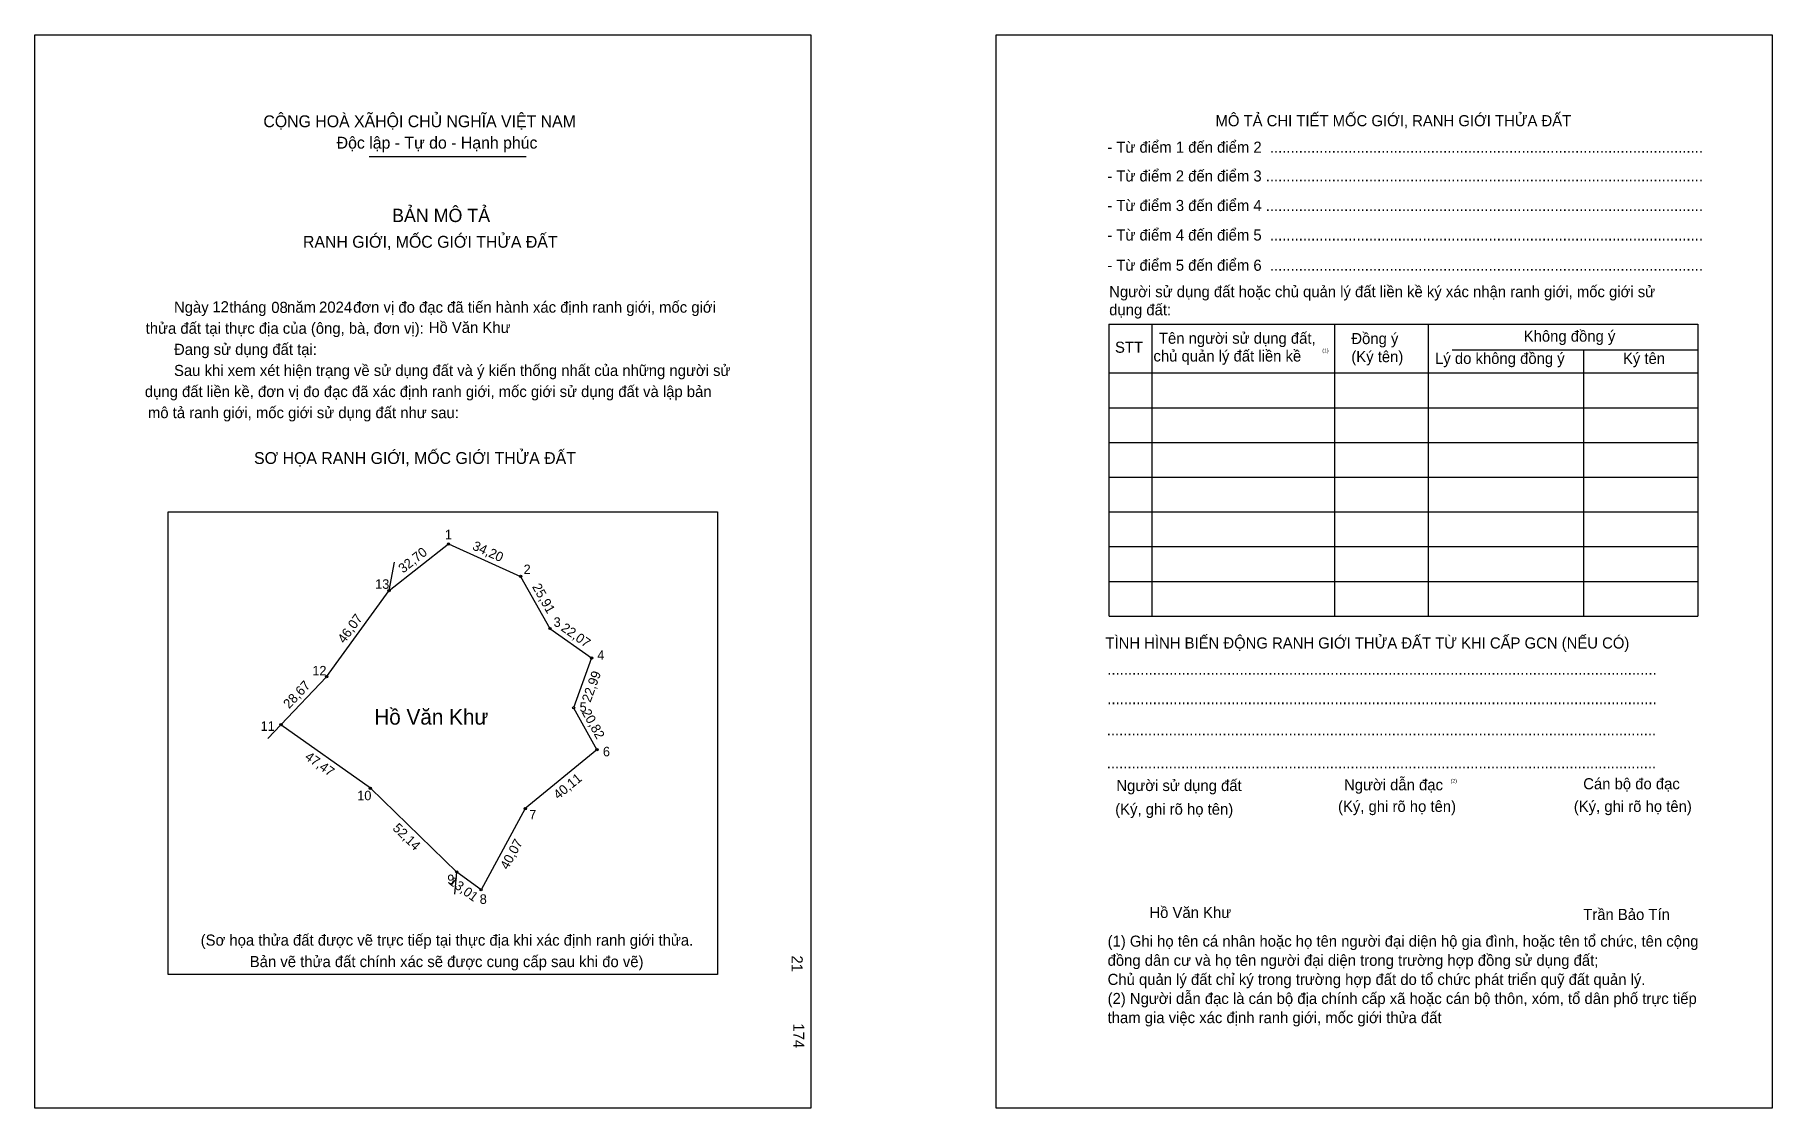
# Model space of a CAD drawing. Extents: x 547304 to 548056, y 1825437 to 1825902.
import ezdxf

# ---------------------------------------------------------------- set-up
doc = ezdxf.new("R2010")
doc.units = 0
for name, color, linetype in [('bmtKhungInTrang1', 7, 'Continuous'), ('bmtKhungInTrang2', 7, 'Continuous'), ('bmtNoiDung', 7, 'Continuous'), ('bmtTemplate', 7, 'Continuous'), ('CanhThua', 7, 'Continuous'), ('ChieuDaiCanhThua', 7, 'Continuous'), ('MocDinhThua', 7, 'Continuous'), ('RauThua', 7, 'Continuous'), ('SoHieuDinhThua', 7, 'Continuous'), ('TenChuSuDung', 7, 'Continuous')]:
    doc.layers.add(name, color=color, linetype=linetype)

msp = doc.modelspace()

# ---------------------------------------------------------------- linework, layer by layer
at = {"layer": 'bmtKhungInTrang1'}
msp.add_lwpolyline([(547303.8, 1825902.08), (547639.87, 1825902.08), (547639.87, 1825437.26), (547303.8, 1825437.26)], close=True, dxfattribs=at)
at = {"layer": 'bmtKhungInTrang2'}
msp.add_lwpolyline([(547720.01, 1825902.08), (548056.08, 1825902.08), (548056.08, 1825437.26), (547720.01, 1825437.26)], close=True, dxfattribs=at)
at = {"layer": 'bmtTemplate'}
for p, q in [((547448.63, 1825849.4), (547516.59, 1825849.4)), ((547787.43, 1825776.71), (547787.43, 1825650.35)), ((547866.49, 1825776.71), (547866.49, 1825650.35)), ((547907.16, 1825776.86), (547907.16, 1825650.35)), ((548023.9, 1825776.71), (548023.9, 1825650.35)), ((547917.48, 1825765.58), (548023.9, 1825765.58)), ((547769, 1825755.65), (548023.9, 1825755.65)), ((547769, 1825740.61), (548023.9, 1825740.61)), ((547769, 1825725.56), (548023.9, 1825725.56)), ((547769, 1825710.52), (548023.9, 1825710.52)), ((547769, 1825695.48), (548023.9, 1825695.48)), ((547769, 1825680.43), (548023.9, 1825680.43)), ((547769, 1825665.39), (548023.9, 1825665.39)), ((547769, 1825650.35), (548023.9, 1825650.35))]:
    msp.add_line(p, q, dxfattribs=at)
for points in [[(547768.84, 1825776.71), (548023.9, 1825776.71)], [(547768.84, 1825776.71), (547768.84, 1825650.35)], [(547974.29, 1825765.43), (547974.29, 1825650.35)]]:
    msp.add_lwpolyline(points, dxfattribs=at)
msp.add_lwpolyline([(547361.62, 1825495.15), (547361.62, 1825695.46), (547599.42, 1825695.46), (547599.42, 1825495.15)], close=True, dxfattribs=at)
at = {"layer": 'CanhThua'}
for p, q in [((547457.23, 1825661.38), (547482.95, 1825681.59)), ((547482.95, 1825681.59), (547514.14, 1825667.56)), ((547430.18, 1825624.09), (547457.23, 1825661.38)), ((547514.14, 1825667.56), (547526.87, 1825645)), ((547526.87, 1825645), (547544.91, 1825632.27)), ((547544.91, 1825632.27), (547537.08, 1825610.65)), ((547410.42, 1825603.33), (547430.18, 1825624.09)), ((547537.08, 1825610.65), (547547.21, 1825592.47)), ((547449.12, 1825575.84), (547410.42, 1825603.33)), ((547547.21, 1825592.47), (547516.2, 1825567.02)), ((547486.54, 1825539.53), (547449.12, 1825575.84)), ((547516.2, 1825567.02), (547497.02, 1825531.83)), ((547497.02, 1825531.83), (547486.54, 1825539.53))]:
    msp.add_line(p, q, dxfattribs=at)
at = {"layer": 'MocDinhThua'}
for centre in [(547482.95, 1825681.59), (547514.14, 1825667.56), (547457.23, 1825661.38), (547526.87, 1825645), (547544.91, 1825632.27), (547430.18, 1825624.09), (547537.08, 1825610.65), (547410.42, 1825603.33), (547547.21, 1825592.47), (547449.12, 1825575.84), (547516.2, 1825567.02), (547486.54, 1825539.53), (547497.02, 1825531.83)]:
    msp.add_circle(centre, 0.494, dxfattribs=at)
at = {"layer": 'RauThua'}
for p, q in [((547457.23, 1825661.38), (547459.52, 1825673.65)), ((547404.76, 1825597.39), (547410.42, 1825603.33)), ((547485.63, 1825529.99), (547486.54, 1825539.53))]:
    msp.add_line(p, q, dxfattribs=at)

# ---------------------------------------------------------------- texts
at = {"layer": 'bmtNoiDung'}
for s, p in [('12', (547380.71, 1825781.89)), ('08', (547406.21, 1825781.62)), ('2024', (547426.9, 1825781.73)), ('Hồ Văn Khư', (547474.4, 1825772.95)), ('Hồ Văn Khư', (547786.41, 1825519.64))]:
    msp.add_text(s, height=4.809, dxfattribs=at).set_placement(p)
for s, p in [('21', (547631.5, 1825503.42)), ('174', (547632.18, 1825474))]:
    msp.add_text(s, height=4.809, rotation=270, dxfattribs=at).set_placement(p)
at = {"layer": 'bmtTemplate'}
for s, height, p in [('CỘNG HOÀ XÃHỘI CHỦ NGHĨA VIỆT NAM', 5.1291, (547402.8, 1825862.05)), ('MÔ TẢ CHI TIẾT MỐC GIỚI, RANH GIỚI THỬA ĐẤT', 4.8067, (547815.04, 1825862.46)), ('Độc lập - Tự do - Hạnh phúc', 5.1291, (547434.52, 1825852.78)), ('- Từ điểm 1 đến điểm 2  .........................................................................................................', 4.80668, (547768.18, 1825851)), ('- Từ điểm 2 đến điểm 3 ..........................................................................................................', 4.80668, (547768.18, 1825838.54)), ('BẢN MÔ TẢ', 5.77, (547458.52, 1825820.99)), ('- Từ điểm 3 đến điểm 4 ..........................................................................................................', 4.80668, (547768.18, 1825825.75)), ('- Từ điểm 4 đến điểm 5  .........................................................................................................', 4.80668, (547768.18, 1825812.97)), ('RANH GIỚI, MỐC GIỚI THỬA ĐẤT', 5.1291, (547419.94, 1825809.86)), ('- Từ điểm 5 đến điểm 6  .........................................................................................................', 4.80668, (547768.18, 1825799.88)), ('Người sử dụng đất hoặc chủ quản lý đất liền kề ký xác nhận ranh giới, mốc giới sử', 4.8067, (547769, 1825788.45)), ('Ngày     tháng     năm         đơn vị đo đạc đã tiến hành xác định ranh giới, mốc giới ', 4.8085, (547364.1, 1825781.73)), ('dụng đất:', 4.807, (547769, 1825780.62)), ('thửa đất tại thực địa của (ông, bà, đơn vị):', 4.8085, (547351.84, 1825772.6)), ('Tên người sử dụng đất,', 4.8067, (547790.53, 1825768.29)), ('Đồng ý', 4.807, (547873.84, 1825768.14)), ('Không đồng ý', 4.8067, (547948.48, 1825769.19)), ('Đang sử dụng đất tại:', 4.8085, (547364.1, 1825763.46)), ('STT', 4.807, (547771.51, 1825764.38)), ('chủ quản lý đất liền kề', 4.8067, (547788.17, 1825760.6)), ('(1)', 1.603, (547861.28, 1825764.55)), ('Sau khi xem xét hiện trạng về sử dụng đất và ý kiến thống nhất của những người sử ', 4.8085, (547364.1, 1825754.33)), ('(Ký tên)', 4.807, (547873.84, 1825760.32)), ('Lý do không đồng ý', 4.8067, (547910.1, 1825759.56)), ('Ký tên', 4.807, (547991.44, 1825759.56)), ('dụng đất liền kề, đơn vị đo đạc đã xác định ranh giới, mốc giới sử dụng đất và lập bản', 4.8085, (547351.48, 1825745.2)), ('mô tả ranh giới, mốc giới sử dụng đất như sau:', 4.8085, (547352.81, 1825736.07)), ('SƠ HỌA RANH GIỚI, MỐC GIỚI THỬA ĐẤT', 5.1291, (547398.75, 1825716.23)), ('TÌNH HÌNH BIẾN ĐỘNG RANH GIỚI THỬA ĐẤT TỪ KHI CẤP GCN (NẾU CÓ)', 4.8067, (547767.37, 1825636.32)), ('.....................................................................................................................................', 4.81389, (547768.18, 1825625.01)), ('.....................................................................................................................................', 4.81389, (547768.18, 1825612.22)), ('.....................................................................................................................................', 4.81389, (547767.94, 1825598.68)), ('.....................................................................................................................................', 4.81389, (547767.94, 1825584.39)), ('Người sử dụng đất', 4.8067, (547772.1, 1825574.61)), ('Người dẫn đạc', 4.8067, (547870.69, 1825574.91)), ('(2)', 1.603, (547916.85, 1825578.23)), ('Cán bộ đo đạc', 4.8067, (547974.24, 1825575.37)), ('(Ký, ghi rõ họ tên)', 4.8067, (547868.08, 1825565.59)), ('(Ký, ghi rõ họ tên)', 4.8067, (547970.16, 1825565.59)), ('(Ký, ghi rõ họ tên)', 4.8067, (547771.61, 1825564.38)), ('Trần Bảo Tín', 4.8067, (547974.24, 1825518.77)), ('(Sơ họa thửa đất được vẽ trực tiếp tại thực địa khi xác định ranh giới thửa.', 4.8085, (547375.65, 1825507.67)), ('(1) Ghi họ tên cá nhân hoặc họ tên người đại diện hộ gia đình, hoặc tên tổ chức, tên cộng', 4.8067, (547768.32, 1825507.21)), ('Bản vẽ thửa đất chính xác sẽ được cung cấp sau khi đo vẽ)', 4.8085, (547396.91, 1825498.37)), ('đồng dân cư và họ tên người đại diện trong trường hợp đồng sử dụng đất;', 4.8067, (547768.32, 1825498.93)), ('Chủ quản lý đất chỉ ký trong trường hợp đất do tổ chức phát triển quỹ đất quản lý.', 4.8067, (547768.32, 1825490.66)), ('(2) Người dẫn đạc là cán bộ địa chính cấp xã hoặc cán bộ thôn, xóm, tổ dân phố trực tiếp', 4.8067, (547768.32, 1825482.39)), ('tham gia việc xác định ranh giới, mốc giới thửa đất', 4.8067, (547768.32, 1825474.11))]:
    msp.add_text(s, height=height, dxfattribs=at).set_placement(p)
at = {"layer": 'ChieuDaiCanhThua'}
for s, rotation, p in [('34,20', 335.78081, (547492.95, 1825679.34)), ('32,70', 38.1525, (547463.27, 1825668.75)), ('25,91', 299.45354, (547519.02, 1825663.09)), ('46,07', 54.04505, (547437.9, 1825638.23)), ('22,07', 324.77704, (547531.31, 1825644.39)), ('28,67', 46.4049, (547413.94, 1825610.02)), ('22,99', 70.09758, (547544.39, 1825612.72)), ('20,82', 299.12972, (547540.52, 1825608.71)), ('47,47', 324.61119, (547420.43, 1825588.64)), ('40,11', 39.3694, (547530.47, 1825570.74)), ('52,14', 315.86171, (547458.47, 1825558.16)), ('40,07', 61.40757, (547508.65, 1825540.27)), ('13,01', 323.731, (547482.76, 1825534.65))]:
    msp.add_text(s, height=4.116, rotation=rotation, dxfattribs=at).set_placement(p)
at = {"layer": 'SoHieuDinhThua'}
for s, height, p in [('1', 4.12, (547481.38, 1825683.61)), ('2', 4.12, (547515.46, 1825668.54)), ('13', 4.116, (547451.2, 1825662.18)), ('3', 4.12, (547528.46, 1825645.7)), ('4', 4.12, (547547.37, 1825631.44)), ('12', 4.116, (547423.98, 1825624.67)), ('5', 4.12, (547539.7, 1825608.92)), ('11', 4.116, (547401.6, 1825600.68)), ('6', 4.12, (547549.79, 1825589.64)), ('10', 4.116, (547443.43, 1825570.62)), ('7', 4.12, (547517.9, 1825562.34)), ('9', 4.12, (547482.41, 1825534.33)), ('8', 4.12, (547496.45, 1825525.76))]:
    msp.add_text(s, height=height, dxfattribs=at).set_placement(p)
at = {"layer": 'TenChuSuDung'}
msp.add_text('Hồ Văn Khư', height=6.707, dxfattribs=at).set_placement((547450.8, 1825603.36))

doc.saveas('drawing.dxf')
